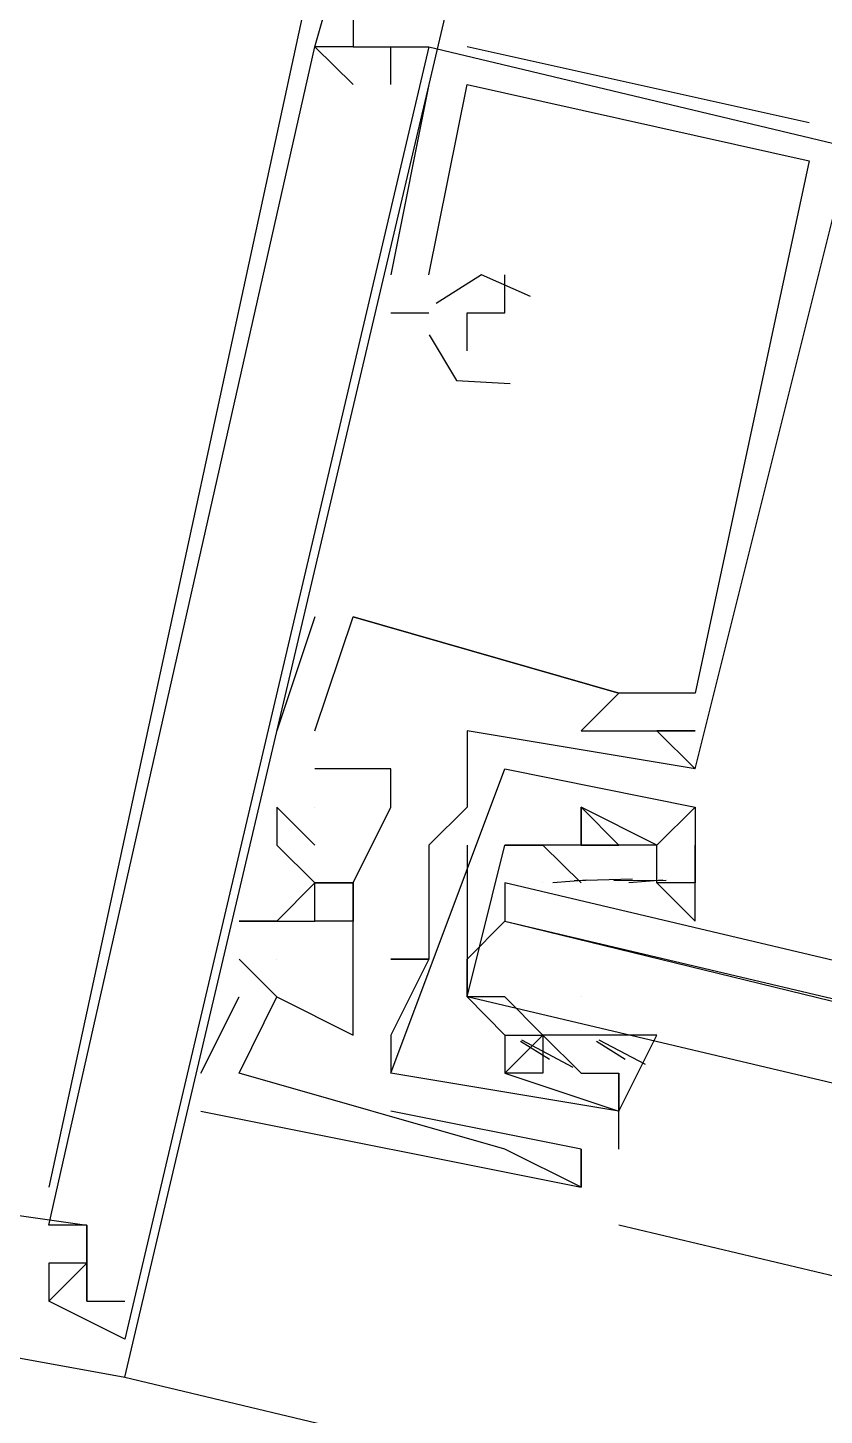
# Model space of a CAD drawing. Header units: feet. Extents: x -84 to 198, y -22 to 181.
# Drawn here: x 100.5126 to 100.792, y 62.0311 to 62.5177 of the extents above; entities that cross this region are included whole.
import ezdxf

# ---------------------------------------------------------------- set-up
doc = ezdxf.new("R2010")
doc.units = ezdxf.units.FT
doc.layers.add('A-LINEA', color=7, linetype='CONTINUOUS')

msp = doc.modelspace()

# ---------------------------------------------------------------- linework, layer by layer
at = {"layer": 'A-LINEA'}
for p, q in [((100.6133, 62.5111), (100.6133, 62.5111)), ((100.6133, 62.5111), (100.6133, 62.5111)), ((100.6133, 62.5111), (100.6133, 62.5111)), ((100.6133, 62.5111), (100.6133, 62.5111)), ((100.6133, 62.5111), (100.6133, 62.5111)), ((100.6133, 62.5111), (100.6133, 62.5111)), ((100.6133, 62.5111), (100.6133, 62.5111)), ((100.6133, 62.5111), (100.6133, 62.5111)), ((100.6133, 62.5111), (100.6133, 62.5111)), ((100.6133, 62.5111), (100.6133, 62.5111)), ((100.6133, 62.5111), (100.6133, 62.5111)), ((100.6133, 62.5111), (100.6133, 62.5111)), ((100.6267, 62.5111), (100.6267, 62.5111)), ((100.6267, 62.5111), (100.6267, 62.5111)), ((100.6267, 62.5111), (100.6267, 62.5111)), ((100.6267, 62.5111), (100.6267, 62.5111)), ((100.6267, 62.5111), (100.6267, 62.5111)), ((100.6267, 62.5111), (100.6267, 62.5111)), ((100.6267, 62.5111), (100.6267, 62.5111)), ((100.6267, 62.5111), (100.6267, 62.5111)), ((100.6267, 62.5111), (100.6267, 62.5111)), ((100.6267, 62.5111), (100.6267, 62.5111)), ((100.6267, 62.5111), (100.6267, 62.5111)), ((100.6267, 62.5111), (100.6267, 62.5111)), ((100.64, 62.4978), (100.64, 62.5111)), ((100.64, 62.5111), (100.64, 62.5111)), ((100.64, 62.4978), (100.64, 62.5111)), ((100.64, 62.5111), (100.64, 62.5111)), ((100.64, 62.4978), (100.64, 62.5111)), ((100.64, 62.5111), (100.64, 62.5111)), ((100.64, 62.4978), (100.64, 62.5111)), ((100.64, 62.5111), (100.64, 62.5111)), ((100.64, 62.4978), (100.64, 62.5111)), ((100.64, 62.5111), (100.64, 62.5111)), ((100.64, 62.4978), (100.64, 62.5111)), ((100.64, 62.5111), (100.64, 62.5111)), ((100.6533, 62.5111), (100.6533, 62.5111)), ((100.6533, 62.5111), (100.6533, 62.5111)), ((100.6533, 62.5111), (100.6533, 62.5111)), ((100.6533, 62.5111), (100.6533, 62.5111)), ((100.6533, 62.5111), (100.6533, 62.5111)), ((100.6533, 62.5111), (100.6533, 62.5111)), ((100.7867, 62.4844), (100.6667, 62.5111)), ((100.6667, 62.5111), (100.6667, 62.5111)), ((100.7867, 62.4844), (100.6667, 62.5111)), ((100.6667, 62.5111), (100.6667, 62.5111)), ((100.7867, 62.4844), (100.6667, 62.5111)), ((100.6667, 62.5111), (100.6667, 62.5111)), ((100.7867, 62.4844), (100.6667, 62.5111)), ((100.6667, 62.5111), (100.6667, 62.5111)), ((100.7867, 62.4844), (100.6667, 62.5111)), ((100.6667, 62.5111), (100.6667, 62.5111)), ((100.7867, 62.4844), (100.6667, 62.5111)), ((100.6667, 62.5111), (100.6667, 62.5111)), ((100.6267, 62.4978), (100.6267, 62.4978)), ((100.6267, 62.4978), (100.6267, 62.4978)), ((100.6267, 62.4978), (100.6267, 62.4978)), ((100.6267, 62.4978), (100.6267, 62.4978)), ((100.6267, 62.4978), (100.6267, 62.4978)), ((100.6267, 62.4978), (100.6267, 62.4978)), ((100.64, 62.4978), (100.64, 62.4978)), ((100.6533, 62.4978), (100.64, 62.4311)), ((100.64, 62.4978), (100.64, 62.4978)), ((100.6533, 62.4978), (100.64, 62.4311)), ((100.64, 62.4978), (100.64, 62.4978)), ((100.6533, 62.4978), (100.64, 62.4311)), ((100.64, 62.4978), (100.64, 62.4978)), ((100.6533, 62.4978), (100.64, 62.4311)), ((100.64, 62.4978), (100.64, 62.4978)), ((100.6533, 62.4978), (100.64, 62.4311)), ((100.64, 62.4978), (100.64, 62.4978)), ((100.6533, 62.4978), (100.64, 62.4311)), ((100.6533, 62.4978), (100.6533, 62.4978)), ((100.6533, 62.4978), (100.6533, 62.4978)), ((100.6533, 62.4978), (100.6533, 62.4978)), ((100.6533, 62.4978), (100.6533, 62.4978)), ((100.6533, 62.4978), (100.6533, 62.4978)), ((100.6533, 62.4978), (100.6533, 62.4978)), ((100.6667, 62.4978), (100.6667, 62.4978)), ((100.6667, 62.4978), (100.6667, 62.4978)), ((100.6667, 62.4978), (100.6667, 62.4978)), ((100.6667, 62.4978), (100.6667, 62.4978)), ((100.6667, 62.4978), (100.6667, 62.4978)), ((100.6667, 62.4978), (100.6667, 62.4978)), ((100.6667, 62.4978), (100.6667, 62.4978)), ((100.6667, 62.4978), (100.6667, 62.4978)), ((100.6667, 62.4978), (100.6667, 62.4978)), ((100.6667, 62.4978), (100.6667, 62.4978)), ((100.6667, 62.4978), (100.6667, 62.4978)), ((100.6667, 62.4978), (100.6667, 62.4978)), ((100.7867, 62.4844), (100.7867, 62.4844)), ((100.7867, 62.4844), (100.7867, 62.4844)), ((100.7867, 62.4844), (100.7867, 62.4844)), ((100.7867, 62.4844), (100.7867, 62.4844)), ((100.7867, 62.4844), (100.7867, 62.4844)), ((100.7867, 62.4844), (100.7867, 62.4844)), ((100.7867, 62.4711), (100.7867, 62.4711)), ((100.7867, 62.4711), (100.7867, 62.4711)), ((100.7867, 62.4711), (100.7867, 62.4711)), ((100.7867, 62.4711), (100.7867, 62.4711)), ((100.7867, 62.4711), (100.7867, 62.4711)), ((100.7867, 62.4711), (100.7867, 62.4711)), ((100.7867, 62.4711), (100.7867, 62.4711)), ((100.7867, 62.4711), (100.7867, 62.4711)), ((100.7867, 62.4711), (100.7867, 62.4711)), ((100.7867, 62.4711), (100.7867, 62.4711)), ((100.7867, 62.4711), (100.7867, 62.4711)), ((100.7867, 62.4711), (100.7867, 62.4711)), ((100.64, 62.4311), (100.64, 62.4311)), ((100.64, 62.4311), (100.64, 62.4311)), ((100.64, 62.4311), (100.64, 62.4311)), ((100.64, 62.4311), (100.64, 62.4311)), ((100.64, 62.4311), (100.64, 62.4311)), ((100.64, 62.4311), (100.64, 62.4311)), ((100.6533, 62.4311), (100.6533, 62.4311)), ((100.6533, 62.4311), (100.6533, 62.4311)), ((100.6533, 62.4311), (100.6533, 62.4311)), ((100.6533, 62.4311), (100.6533, 62.4311)), ((100.6533, 62.4311), (100.6533, 62.4311)), ((100.6533, 62.4311), (100.6533, 62.4311)), ((100.68, 62.4311), (100.68, 62.4311)), ((100.68, 62.4311), (100.68, 62.4311)), ((100.68, 62.4311), (100.68, 62.4311)), ((100.68, 62.4311), (100.68, 62.4311)), ((100.68, 62.4311), (100.68, 62.4311)), ((100.68, 62.4311), (100.68, 62.4311)), ((100.64, 62.4178), (100.6533, 62.4178)), ((100.64, 62.4178), (100.64, 62.4178)), ((100.64, 62.4178), (100.6533, 62.4178)), ((100.64, 62.4178), (100.64, 62.4178)), ((100.64, 62.4178), (100.6533, 62.4178)), ((100.64, 62.4178), (100.64, 62.4178)), ((100.64, 62.4178), (100.6533, 62.4178)), ((100.64, 62.4178), (100.64, 62.4178)), ((100.64, 62.4178), (100.6533, 62.4178)), ((100.64, 62.4178), (100.64, 62.4178)), ((100.64, 62.4178), (100.6533, 62.4178)), ((100.64, 62.4178), (100.64, 62.4178)), ((100.6533, 62.4178), (100.6533, 62.4178)), ((100.6533, 62.4178), (100.6533, 62.4178)), ((100.6533, 62.4178), (100.6533, 62.4178)), ((100.6533, 62.4178), (100.6533, 62.4178)), ((100.6533, 62.4178), (100.6533, 62.4178)), ((100.6533, 62.4178), (100.6533, 62.4178)), ((100.6667, 62.4178), (100.6667, 62.4178)), ((100.6667, 62.4178), (100.6667, 62.4178)), ((100.6667, 62.4178), (100.6667, 62.4178)), ((100.6667, 62.4178), (100.6667, 62.4178)), ((100.6667, 62.4178), (100.6667, 62.4178)), ((100.6667, 62.4178), (100.6667, 62.4178)), ((100.68, 62.4178), (100.68, 62.4178)), ((100.68, 62.4178), (100.68, 62.4178)), ((100.68, 62.4178), (100.68, 62.4178)), ((100.68, 62.4178), (100.68, 62.4178)), ((100.68, 62.4178), (100.68, 62.4178)), ((100.68, 62.4178), (100.68, 62.4178)), ((100.6667, 62.4044), (100.6667, 62.4044)), ((100.6667, 62.4044), (100.6667, 62.4044)), ((100.6667, 62.4044), (100.6667, 62.4044)), ((100.6667, 62.4044), (100.6667, 62.4044)), ((100.6667, 62.4044), (100.6667, 62.4044)), ((100.6667, 62.4044), (100.6667, 62.4044)), ((100.6133, 62.3111), (100.6, 62.2711)), ((100.6133, 62.3111), (100.6, 62.2711)), ((100.6133, 62.3111), (100.6, 62.2711)), ((100.6133, 62.3111), (100.6, 62.2711)), ((100.6133, 62.3111), (100.6, 62.2711)), ((100.6133, 62.3111), (100.6, 62.2711)), ((100.6133, 62.3111), (100.6133, 62.3111)), ((100.6133, 62.3111), (100.6133, 62.3111)), ((100.6133, 62.3111), (100.6133, 62.3111)), ((100.6133, 62.3111), (100.6133, 62.3111)), ((100.6133, 62.3111), (100.6133, 62.3111)), ((100.6133, 62.3111), (100.6133, 62.3111)), ((100.6267, 62.3111), (100.6267, 62.3111)), ((100.6267, 62.3111), (100.6267, 62.3111)), ((100.6267, 62.3111), (100.6267, 62.3111)), ((100.6267, 62.3111), (100.6267, 62.3111)), ((100.6267, 62.3111), (100.6267, 62.3111)), ((100.6267, 62.3111), (100.6267, 62.3111)), ((100.6267, 62.3111), (100.6267, 62.3111)), ((100.6267, 62.3111), (100.6267, 62.3111)), ((100.6267, 62.3111), (100.6267, 62.3111)), ((100.6267, 62.3111), (100.6267, 62.3111)), ((100.6267, 62.3111), (100.6267, 62.3111)), ((100.6267, 62.3111), (100.6267, 62.3111)), ((100.72, 62.2844), (100.72, 62.2844)), ((100.72, 62.2844), (100.72, 62.2844)), ((100.72, 62.2844), (100.72, 62.2844)), ((100.72, 62.2844), (100.72, 62.2844)), ((100.72, 62.2844), (100.72, 62.2844)), ((100.72, 62.2844), (100.72, 62.2844)), ((100.72, 62.2844), (100.72, 62.2844)), ((100.72, 62.2844), (100.72, 62.2844)), ((100.72, 62.2844), (100.72, 62.2844)), ((100.72, 62.2844), (100.72, 62.2844)), ((100.72, 62.2844), (100.72, 62.2844)), ((100.72, 62.2844), (100.72, 62.2844)), ((100.7467, 62.2844), (100.7467, 62.2844)), ((100.7467, 62.2844), (100.7467, 62.2844)), ((100.7467, 62.2844), (100.7467, 62.2844)), ((100.7467, 62.2844), (100.7467, 62.2844)), ((100.7467, 62.2844), (100.7467, 62.2844)), ((100.7467, 62.2844), (100.7467, 62.2844)), ((100.6, 62.2711), (100.6, 62.2711)), ((100.6, 62.2711), (100.6, 62.2711)), ((100.6, 62.2711), (100.6, 62.2711)), ((100.6, 62.2711), (100.6, 62.2711)), ((100.6, 62.2711), (100.6, 62.2711)), ((100.6, 62.2711), (100.6, 62.2711)), ((100.6133, 62.2711), (100.6133, 62.2711)), ((100.6133, 62.2711), (100.6133, 62.2711)), ((100.6133, 62.2711), (100.6133, 62.2711)), ((100.6133, 62.2711), (100.6133, 62.2711)), ((100.6133, 62.2711), (100.6133, 62.2711)), ((100.6133, 62.2711), (100.6133, 62.2711)), ((100.6667, 62.2711), (100.6667, 62.2711)), ((100.6667, 62.2711), (100.6667, 62.2711)), ((100.6667, 62.2711), (100.6667, 62.2711)), ((100.6667, 62.2711), (100.6667, 62.2711)), ((100.7067, 62.2711), (100.7067, 62.2711)), ((100.7067, 62.2711), (100.7067, 62.2711)), ((100.7067, 62.2711), (100.7067, 62.2711)), ((100.7067, 62.2711), (100.7067, 62.2711)), ((100.7067, 62.2711), (100.7067, 62.2711)), ((100.7067, 62.2711), (100.7067, 62.2711)), ((100.72, 62.2711), (100.72, 62.2711)), ((100.72, 62.2711), (100.72, 62.2711)), ((100.72, 62.2711), (100.72, 62.2711)), ((100.72, 62.2711), (100.72, 62.2711)), ((100.72, 62.2711), (100.72, 62.2711)), ((100.72, 62.2711), (100.72, 62.2711)), ((100.7333, 62.2711), (100.7333, 62.2711)), ((100.7333, 62.2711), (100.7333, 62.2711)), ((100.7333, 62.2711), (100.7333, 62.2711)), ((100.7333, 62.2711), (100.7333, 62.2711)), ((100.7333, 62.2711), (100.7333, 62.2711)), ((100.7333, 62.2711), (100.7333, 62.2711)), ((100.7467, 62.2711), (100.7467, 62.2711)), ((100.7467, 62.2711), (100.7467, 62.2711)), ((100.7467, 62.2711), (100.7467, 62.2711)), ((100.7467, 62.2711), (100.7467, 62.2711)), ((100.7467, 62.2711), (100.7467, 62.2711)), ((100.7467, 62.2711), (100.7467, 62.2711)), ((100.6133, 62.2578), (100.6133, 62.2578)), ((100.6133, 62.2578), (100.6133, 62.2578)), ((100.6133, 62.2578), (100.6133, 62.2578)), ((100.6133, 62.2578), (100.6133, 62.2578)), ((100.6133, 62.2578), (100.6133, 62.2578)), ((100.6133, 62.2578), (100.6133, 62.2578)), ((100.6133, 62.2578), (100.6133, 62.2578)), ((100.6133, 62.2578), (100.6133, 62.2578)), ((100.6133, 62.2578), (100.6133, 62.2578)), ((100.6133, 62.2578), (100.6133, 62.2578)), ((100.6133, 62.2578), (100.6133, 62.2578)), ((100.6133, 62.2578), (100.6133, 62.2578)), ((100.64, 62.2578), (100.64, 62.2578)), ((100.64, 62.2578), (100.64, 62.2578)), ((100.64, 62.2578), (100.64, 62.2578)), ((100.64, 62.2578), (100.64, 62.2578)), ((100.64, 62.2578), (100.64, 62.2578)), ((100.64, 62.2578), (100.64, 62.2578)), ((100.68, 62.2578), (100.68, 62.2578)), ((100.68, 62.2578), (100.68, 62.2578)), ((100.68, 62.2578), (100.68, 62.2578)), ((100.68, 62.2578), (100.68, 62.2578)), ((100.7467, 62.2578), (100.7467, 62.2578)), ((100.7467, 62.2578), (100.7467, 62.2578)), ((100.7467, 62.2578), (100.7467, 62.2578)), ((100.7467, 62.2578), (100.7467, 62.2578)), ((100.7467, 62.2578), (100.7467, 62.2578)), ((100.7467, 62.2578), (100.7467, 62.2578)), ((100.7467, 62.2578), (100.7467, 62.2578)), ((100.7467, 62.2578), (100.7467, 62.2578)), ((100.7467, 62.2578), (100.7467, 62.2578)), ((100.7467, 62.2578), (100.7467, 62.2578)), ((100.6, 62.2444), (100.6, 62.2444)), ((100.6, 62.2444), (100.6, 62.2444)), ((100.6, 62.2444), (100.6, 62.2444)), ((100.6, 62.2444), (100.6, 62.2444)), ((100.6, 62.2444), (100.6, 62.2444)), ((100.6, 62.2444), (100.6, 62.2444)), ((100.6133, 62.2444), (100.6133, 62.2444)), ((100.6133, 62.2444), (100.6133, 62.2444)), ((100.6133, 62.2444), (100.6133, 62.2444)), ((100.6133, 62.2444), (100.6133, 62.2444)), ((100.6133, 62.2444), (100.6133, 62.2444)), ((100.6133, 62.2444), (100.6133, 62.2444)), ((100.64, 62.2444), (100.64, 62.2444)), ((100.64, 62.2444), (100.64, 62.2444)), ((100.64, 62.2444), (100.64, 62.2444)), ((100.64, 62.2444), (100.64, 62.2444)), ((100.64, 62.2444), (100.64, 62.2444)), ((100.64, 62.2444), (100.64, 62.2444)), ((100.6667, 62.2444), (100.6667, 62.2444)), ((100.6667, 62.2444), (100.6667, 62.2444)), ((100.6667, 62.2444), (100.6667, 62.2444)), ((100.6667, 62.2444), (100.6667, 62.2444)), ((100.7067, 62.2444), (100.7067, 62.2444)), ((100.7067, 62.2444), (100.7067, 62.2444)), ((100.7067, 62.2444), (100.7067, 62.2444)), ((100.7067, 62.2444), (100.7067, 62.2444)), ((100.7067, 62.2444), (100.7067, 62.2444)), ((100.7067, 62.2444), (100.7067, 62.2444)), ((100.7067, 62.2444), (100.7067, 62.2444)), ((100.7067, 62.2444), (100.7067, 62.2444)), ((100.7467, 62.2444), (100.7467, 62.2444)), ((100.7467, 62.2444), (100.7467, 62.2444)), ((100.7467, 62.2444), (100.7467, 62.2444)), ((100.7467, 62.2444), (100.7467, 62.2444)), ((100.7467, 62.2444), (100.7467, 62.2444)), ((100.7467, 62.2444), (100.7467, 62.2444)), ((100.7467, 62.2444), (100.7467, 62.2444)), ((100.7467, 62.2444), (100.7467, 62.2444)), ((100.6, 62.2311), (100.6, 62.2311)), ((100.6, 62.2311), (100.6, 62.2311)), ((100.6, 62.2311), (100.6, 62.2311)), ((100.6, 62.2311), (100.6, 62.2311)), ((100.6, 62.2311), (100.6, 62.2311)), ((100.6, 62.2311), (100.6, 62.2311)), ((100.6133, 62.2311), (100.6133, 62.2311)), ((100.6133, 62.2311), (100.6133, 62.2311)), ((100.6133, 62.2311), (100.6133, 62.2311)), ((100.6133, 62.2311), (100.6133, 62.2311)), ((100.6133, 62.2311), (100.6133, 62.2311)), ((100.6133, 62.2311), (100.6133, 62.2311)), ((100.6533, 62.2311), (100.6533, 62.2311)), ((100.6533, 62.2311), (100.6533, 62.2311)), ((100.6533, 62.2311), (100.6533, 62.2311)), ((100.6533, 62.2311), (100.6533, 62.2311)), ((100.7067, 62.2311), (100.7067, 62.2311)), ((100.7067, 62.2311), (100.7067, 62.2311)), ((100.7067, 62.2311), (100.7067, 62.2311)), ((100.7067, 62.2311), (100.7067, 62.2311)), ((100.7067, 62.2311), (100.7067, 62.2311)), ((100.7067, 62.2311), (100.7067, 62.2311)), ((100.7067, 62.2311), (100.7067, 62.2311)), ((100.7067, 62.2311), (100.7067, 62.2311)), ((100.72, 62.2311), (100.72, 62.2311)), ((100.72, 62.2311), (100.72, 62.2311)), ((100.72, 62.2311), (100.72, 62.2311)), ((100.72, 62.2311), (100.72, 62.2311)), ((100.72, 62.2311), (100.72, 62.2311)), ((100.72, 62.2311), (100.72, 62.2311)), ((100.72, 62.2311), (100.72, 62.2311)), ((100.72, 62.2311), (100.72, 62.2311)), ((100.7333, 62.2311), (100.7333, 62.2311)), ((100.7333, 62.2311), (100.7333, 62.2311)), ((100.7333, 62.2311), (100.7333, 62.2311)), ((100.7333, 62.2311), (100.7333, 62.2311)), ((100.6968, 62.2179), (100.7087, 62.2189)), ((100.6968, 62.2179), (100.7087, 62.2189)), ((100.7043, 62.2187), (100.7248, 62.2192)), ((100.7043, 62.2187), (100.7248, 62.2192)), ((100.7182, 62.2186), (100.7365, 62.2188)), ((100.7182, 62.2186), (100.7365, 62.2188)), ((100.7235, 62.2179), (100.7354, 62.2189)), ((100.7235, 62.2179), (100.7354, 62.2189)), ((100.6133, 62.2178), (100.6133, 62.2178)), ((100.6133, 62.2178), (100.6133, 62.2178)), ((100.6133, 62.2178), (100.6133, 62.2178)), ((100.6133, 62.2178), (100.6133, 62.2178)), ((100.6133, 62.2178), (100.6133, 62.2178)), ((100.6133, 62.2178), (100.6133, 62.2178)), ((100.6267, 62.2178), (100.6267, 62.2178)), ((100.6267, 62.2178), (100.6267, 62.2178)), ((100.6267, 62.2178), (100.6267, 62.2178)), ((100.6267, 62.2178), (100.6267, 62.2178)), ((100.6267, 62.2178), (100.6267, 62.2178)), ((100.6267, 62.2178), (100.6267, 62.2178)), ((100.6533, 62.2178), (100.6533, 62.2178)), ((100.6533, 62.2178), (100.6533, 62.2178)), ((100.6533, 62.2178), (100.6533, 62.2178)), ((100.6533, 62.2178), (100.6533, 62.2178)), ((100.6933, 62.2178), (100.6933, 62.2178)), ((100.6933, 62.2178), (100.6933, 62.2178)), ((100.72, 62.2178), (100.72, 62.2178)), ((100.72, 62.2178), (100.72, 62.2178)), ((100.72, 62.2178), (100.72, 62.2178)), ((100.72, 62.2178), (100.72, 62.2178)), ((100.7333, 62.2178), (100.7333, 62.2178)), ((100.7333, 62.2178), (100.7333, 62.2178)), ((100.7333, 62.2178), (100.7333, 62.2178)), ((100.7333, 62.2178), (100.7333, 62.2178)), ((100.7467, 62.2178), (100.7467, 62.2178)), ((100.7467, 62.2178), (100.7467, 62.2178)), ((100.7467, 62.2178), (100.7467, 62.2178)), ((100.7467, 62.2178), (100.7467, 62.2178)), ((100.5867, 62.2044), (100.5867, 62.2044)), ((100.5867, 62.2044), (100.5867, 62.2044)), ((100.5867, 62.2044), (100.5867, 62.2044)), ((100.5867, 62.2044), (100.5867, 62.2044)), ((100.5867, 62.2044), (100.5867, 62.2044)), ((100.5867, 62.2044), (100.5867, 62.2044)), ((100.6, 62.2044), (100.6, 62.2044)), ((100.6, 62.2044), (100.6, 62.2044)), ((100.6, 62.2044), (100.6, 62.2044)), ((100.6, 62.2044), (100.6, 62.2044)), ((100.6, 62.2044), (100.6, 62.2044)), ((100.6, 62.2044), (100.6, 62.2044)), ((100.6133, 62.2044), (100.6133, 62.2044)), ((100.6133, 62.2044), (100.6133, 62.2044)), ((100.6133, 62.2044), (100.6133, 62.2044)), ((100.6133, 62.2044), (100.6133, 62.2044)), ((100.6133, 62.2044), (100.6133, 62.2044)), ((100.6133, 62.2044), (100.6133, 62.2044)), ((100.6667, 62.1911), (100.68, 62.2044)), ((100.6667, 62.1911), (100.68, 62.2044)), ((100.6, 62.1778), (100.5867, 62.1911)), ((100.5867, 62.1911), (100.5867, 62.1911)), ((100.6, 62.1778), (100.5867, 62.1911)), ((100.5867, 62.1911), (100.5867, 62.1911)), ((100.6, 62.1778), (100.5867, 62.1911)), ((100.5867, 62.1911), (100.5867, 62.1911)), ((100.6, 62.1778), (100.5867, 62.1911)), ((100.5867, 62.1911), (100.5867, 62.1911)), ((100.6, 62.1778), (100.5867, 62.1911)), ((100.5867, 62.1911), (100.5867, 62.1911)), ((100.6, 62.1778), (100.5867, 62.1911)), ((100.5867, 62.1911), (100.5867, 62.1911)), ((100.6, 62.1911), (100.6, 62.1911)), ((100.6, 62.1911), (100.6, 62.1911)), ((100.6, 62.1911), (100.6, 62.1911)), ((100.6, 62.1911), (100.6, 62.1911)), ((100.6, 62.1911), (100.6, 62.1911)), ((100.6, 62.1911), (100.6, 62.1911)), ((100.6267, 62.1911), (100.6267, 62.1911)), ((100.6267, 62.1911), (100.6267, 62.1911)), ((100.6267, 62.1911), (100.6267, 62.1911)), ((100.6267, 62.1911), (100.6267, 62.1911)), ((100.6267, 62.1911), (100.6267, 62.1911)), ((100.6267, 62.1911), (100.6267, 62.1911)), ((100.64, 62.1911), (100.64, 62.1911)), ((100.64, 62.1911), (100.64, 62.1911)), ((100.64, 62.1911), (100.64, 62.1911)), ((100.64, 62.1911), (100.64, 62.1911)), ((100.6533, 62.1911), (100.6533, 62.1911)), ((100.6533, 62.1911), (100.6533, 62.1911)), ((100.6533, 62.1911), (100.6533, 62.1911)), ((100.6533, 62.1911), (100.6533, 62.1911)), ((100.6533, 62.1911), (100.6533, 62.1911)), ((100.6533, 62.1911), (100.6533, 62.1911)), ((100.6533, 62.1911), (100.6533, 62.1911)), ((100.6533, 62.1911), (100.6533, 62.1911)), ((100.5867, 62.1778), (100.5867, 62.1778)), ((100.5867, 62.1778), (100.5867, 62.1778)), ((100.5867, 62.1778), (100.5867, 62.1778)), ((100.5867, 62.1778), (100.5867, 62.1778)), ((100.5867, 62.1778), (100.5867, 62.1778)), ((100.5867, 62.1778), (100.5867, 62.1778)), ((100.6, 62.1778), (100.6, 62.1778)), ((100.6, 62.1778), (100.6, 62.1778)), ((100.6, 62.1778), (100.6, 62.1778)), ((100.6, 62.1778), (100.6, 62.1778)), ((100.6, 62.1778), (100.6, 62.1778)), ((100.6, 62.1778), (100.6, 62.1778)), ((100.6, 62.1778), (100.6, 62.1778)), ((100.6, 62.1778), (100.6, 62.1778)), ((100.6, 62.1778), (100.6, 62.1778)), ((100.6, 62.1778), (100.6, 62.1778)), ((100.6, 62.1778), (100.6, 62.1778)), ((100.6, 62.1778), (100.6, 62.1778)), ((100.68, 62.1778), (100.68, 62.1778)), ((100.68, 62.1778), (100.68, 62.1778)), ((100.7067, 62.1778), (100.7067, 62.1778)), ((100.7067, 62.1778), (100.7067, 62.1778)), ((100.6267, 62.1644), (100.6267, 62.1644)), ((100.6267, 62.1644), (100.6267, 62.1644)), ((100.6267, 62.1644), (100.6267, 62.1644)), ((100.6267, 62.1644), (100.6267, 62.1644)), ((100.6267, 62.1644), (100.6267, 62.1644)), ((100.6267, 62.1644), (100.6267, 62.1644)), ((100.64, 62.1644), (100.64, 62.1644)), ((100.64, 62.1644), (100.64, 62.1644)), ((100.64, 62.1644), (100.64, 62.1644)), ((100.64, 62.1644), (100.64, 62.1644)), ((100.68, 62.1644), (100.68, 62.1644)), ((100.68, 62.1644), (100.68, 62.1644)), ((100.68, 62.1644), (100.68, 62.1644)), ((100.68, 62.1644), (100.68, 62.1644)), ((100.6956, 62.1559), (100.6854, 62.1622)), ((100.6956, 62.1559), (100.6854, 62.1622)), ((100.7039, 62.1531), (100.6859, 62.1627)), ((100.7039, 62.1531), (100.6859, 62.1627)), ((100.6933, 62.1644), (100.6933, 62.1644)), ((100.6933, 62.1644), (100.6933, 62.1644)), ((100.6933, 62.1644), (100.6933, 62.1644)), ((100.6933, 62.1644), (100.6933, 62.1644)), ((100.6933, 62.1644), (100.6933, 62.1644)), ((100.6933, 62.1644), (100.6933, 62.1644)), ((100.6933, 62.1644), (100.6933, 62.1644)), ((100.6933, 62.1644), (100.6933, 62.1644)), ((100.7067, 62.1644), (100.7067, 62.1644)), ((100.72, 62.1644), (100.7067, 62.1644)), ((100.7067, 62.1644), (100.7067, 62.1644)), ((100.7067, 62.1644), (100.7067, 62.1644)), ((100.72, 62.1644), (100.7067, 62.1644)), ((100.7067, 62.1644), (100.7067, 62.1644)), ((100.7222, 62.1559), (100.7121, 62.1622)), ((100.7222, 62.1559), (100.7121, 62.1622)), ((100.7293, 62.1541), (100.713, 62.1626)), ((100.7293, 62.1541), (100.713, 62.1626)), ((100.72, 62.1644), (100.72, 62.1644)), ((100.72, 62.1644), (100.72, 62.1644)), ((100.72, 62.1644), (100.72, 62.1644)), ((100.72, 62.1644), (100.72, 62.1644)), ((100.5733, 62.1511), (100.5733, 62.1511)), ((100.5733, 62.1511), (100.5733, 62.1511)), ((100.5733, 62.1511), (100.5733, 62.1511)), ((100.5733, 62.1511), (100.5733, 62.1511)), ((100.5733, 62.1511), (100.5733, 62.1511)), ((100.5733, 62.1511), (100.5733, 62.1511)), ((100.5867, 62.1511), (100.5867, 62.1511)), ((100.5867, 62.1511), (100.5867, 62.1511)), ((100.5867, 62.1511), (100.5867, 62.1511)), ((100.5867, 62.1511), (100.5867, 62.1511)), ((100.5867, 62.1511), (100.5867, 62.1511)), ((100.5867, 62.1511), (100.5867, 62.1511)), ((100.5867, 62.1511), (100.5867, 62.1511)), ((100.5867, 62.1511), (100.5867, 62.1511)), ((100.5867, 62.1511), (100.5867, 62.1511)), ((100.5867, 62.1511), (100.5867, 62.1511)), ((100.5867, 62.1511), (100.5867, 62.1511)), ((100.5867, 62.1511), (100.5867, 62.1511)), ((100.64, 62.1511), (100.64, 62.1511)), ((100.64, 62.1511), (100.64, 62.1511)), ((100.64, 62.1511), (100.64, 62.1511)), ((100.64, 62.1511), (100.64, 62.1511)), ((100.68, 62.1511), (100.68, 62.1511)), ((100.68, 62.1511), (100.68, 62.1511)), ((100.68, 62.1511), (100.68, 62.1511)), ((100.68, 62.1511), (100.68, 62.1511)), ((100.68, 62.1511), (100.68, 62.1511)), ((100.68, 62.1511), (100.68, 62.1511)), ((100.68, 62.1511), (100.68, 62.1511)), ((100.68, 62.1511), (100.68, 62.1511)), ((100.6933, 62.1511), (100.6933, 62.1511)), ((100.6933, 62.1511), (100.6933, 62.1511)), ((100.6933, 62.1511), (100.6933, 62.1511)), ((100.6933, 62.1511), (100.6933, 62.1511)), ((100.72, 62.1244), (100.72, 62.1511)), ((100.72, 62.1511), (100.72, 62.1511)), ((100.72, 62.1244), (100.72, 62.1511)), ((100.72, 62.1511), (100.72, 62.1511)), ((100.72, 62.1244), (100.72, 62.1511)), ((100.72, 62.1511), (100.72, 62.1511)), ((100.72, 62.1244), (100.72, 62.1511)), ((100.72, 62.1511), (100.72, 62.1511)), ((100.5733, 62.1378), (100.5733, 62.1378)), ((100.5733, 62.1378), (100.5733, 62.1378)), ((100.5733, 62.1378), (100.5733, 62.1378)), ((100.5733, 62.1378), (100.5733, 62.1378)), ((100.5733, 62.1378), (100.5733, 62.1378)), ((100.5733, 62.1378), (100.5733, 62.1378)), ((100.7067, 62.1244), (100.64, 62.1378)), ((100.64, 62.1378), (100.64, 62.1378)), ((100.7067, 62.1244), (100.64, 62.1378)), ((100.64, 62.1378), (100.64, 62.1378)), ((100.7067, 62.1244), (100.64, 62.1378)), ((100.64, 62.1378), (100.64, 62.1378)), ((100.7067, 62.1244), (100.64, 62.1378)), ((100.64, 62.1378), (100.64, 62.1378)), ((100.72, 62.1378), (100.72, 62.1378)), ((100.72, 62.1378), (100.72, 62.1378)), ((100.72, 62.1378), (100.72, 62.1378)), ((100.72, 62.1378), (100.72, 62.1378)), ((100.72, 62.1378), (100.72, 62.1378)), ((100.72, 62.1378), (100.72, 62.1378)), ((100.72, 62.1378), (100.72, 62.1378)), ((100.72, 62.1378), (100.72, 62.1378)), ((100.68, 62.1244), (100.68, 62.1244)), ((100.68, 62.1244), (100.68, 62.1244)), ((100.68, 62.1244), (100.68, 62.1244)), ((100.68, 62.1244), (100.68, 62.1244)), ((100.68, 62.1244), (100.68, 62.1244)), ((100.68, 62.1244), (100.68, 62.1244)), ((100.7067, 62.1244), (100.7067, 62.1244)), ((100.7067, 62.1244), (100.7067, 62.1244)), ((100.7067, 62.1244), (100.7067, 62.1244)), ((100.7067, 62.1244), (100.7067, 62.1244)), ((100.7067, 62.1244), (100.7067, 62.1244)), ((100.7067, 62.1244), (100.7067, 62.1244)), ((100.7067, 62.1244), (100.7067, 62.1244)), ((100.7067, 62.1244), (100.7067, 62.1244)), ((100.7067, 62.1244), (100.7067, 62.1244)), ((100.7067, 62.1244), (100.7067, 62.1244)), ((100.72, 62.1244), (100.72, 62.1244)), ((100.72, 62.1244), (100.72, 62.1244)), ((100.72, 62.1244), (100.72, 62.1244)), ((100.72, 62.1244), (100.72, 62.1244)), ((100.52, 62.1111), (100.52, 62.1111)), ((100.52, 62.1111), (100.52, 62.1111)), ((100.52, 62.1111), (100.52, 62.1111)), ((100.52, 62.1111), (100.52, 62.1111)), ((100.52, 62.1111), (100.52, 62.1111)), ((100.52, 62.1111), (100.52, 62.1111)), ((100.7067, 62.1111), (100.7067, 62.1111)), ((100.7067, 62.1111), (100.7067, 62.1111)), ((100.7067, 62.1111), (100.7067, 62.1111)), ((100.7067, 62.1111), (100.7067, 62.1111)), ((100.7067, 62.1111), (100.7067, 62.1111)), ((100.7067, 62.1111), (100.7067, 62.1111)), ((100.7067, 62.1111), (100.7067, 62.1111)), ((100.7067, 62.1111), (100.7067, 62.1111)), ((100.7067, 62.1111), (100.7067, 62.1111)), ((100.7067, 62.1111), (100.7067, 62.1111)), ((100.7067, 62.1111), (100.7067, 62.1111)), ((100.7067, 62.1111), (100.7067, 62.1111)), ((100.52, 62.0978), (100.52, 62.0978)), ((100.52, 62.0978), (100.52, 62.0978)), ((100.52, 62.0978), (100.52, 62.0978)), ((100.52, 62.0978), (100.52, 62.0978)), ((100.52, 62.0978), (100.52, 62.0978)), ((100.52, 62.0978), (100.52, 62.0978)), ((100.5333, 62.0978), (100.5333, 62.0978)), ((100.5333, 62.0978), (100.5333, 62.0978)), ((100.5333, 62.0978), (100.5333, 62.0978)), ((100.5333, 62.0978), (100.5333, 62.0978)), ((100.5333, 62.0978), (100.5333, 62.0978)), ((100.5333, 62.0978), (100.5333, 62.0978)), ((100.5333, 62.0978), (100.5333, 62.0978)), ((100.5333, 62.0978), (100.5333, 62.0978)), ((100.5333, 62.0978), (100.5333, 62.0978)), ((100.5333, 62.0978), (100.5333, 62.0978)), ((100.5333, 62.0978), (100.5333, 62.0978)), ((100.5333, 62.0978), (100.5333, 62.0978)), ((102.3467, 61.7111), (100.72, 62.0978)), ((102.3467, 61.7111), (100.72, 62.0978)), ((100.52, 62.0844), (100.52, 62.0844)), ((100.52, 62.0844), (100.52, 62.0844)), ((100.52, 62.0844), (100.52, 62.0844)), ((100.52, 62.0844), (100.52, 62.0844)), ((100.52, 62.0844), (100.52, 62.0844)), ((100.52, 62.0844), (100.52, 62.0844)), ((100.5333, 62.0844), (100.5333, 62.0844)), ((100.5333, 62.0844), (100.5333, 62.0844)), ((100.5333, 62.0844), (100.5333, 62.0844)), ((100.5333, 62.0844), (100.5333, 62.0844)), ((100.5333, 62.0844), (100.5333, 62.0844)), ((100.5333, 62.0844), (100.5333, 62.0844)), ((100.52, 62.0711), (100.52, 62.0711)), ((100.52, 62.0711), (100.52, 62.0711)), ((100.52, 62.0711), (100.52, 62.0711)), ((100.52, 62.0711), (100.52, 62.0711)), ((100.52, 62.0711), (100.52, 62.0711)), ((100.52, 62.0711), (100.52, 62.0711)), ((100.52, 62.0711), (100.52, 62.0711)), ((100.52, 62.0711), (100.52, 62.0711)), ((100.52, 62.0711), (100.52, 62.0711)), ((100.52, 62.0711), (100.52, 62.0711)), ((100.52, 62.0711), (100.52, 62.0711)), ((100.52, 62.0711), (100.52, 62.0711)), ((100.5333, 62.0711), (100.5333, 62.0711)), ((100.5333, 62.0711), (100.5333, 62.0711)), ((100.5333, 62.0711), (100.5333, 62.0711)), ((100.5333, 62.0711), (100.5333, 62.0711)), ((100.5333, 62.0711), (100.5333, 62.0711)), ((100.5333, 62.0711), (100.5333, 62.0711)), ((100.5333, 62.0711), (100.5333, 62.0711)), ((100.5333, 62.0711), (100.5333, 62.0711)), ((100.5333, 62.0711), (100.5333, 62.0711)), ((100.5333, 62.0711), (100.5333, 62.0711)), ((100.5333, 62.0711), (100.5333, 62.0711)), ((100.5333, 62.0711), (100.5333, 62.0711)), ((100.5467, 62.0711), (100.5467, 62.0711)), ((100.5467, 62.0711), (100.5467, 62.0711)), ((100.5467, 62.0711), (100.5467, 62.0711)), ((100.5467, 62.0711), (100.5467, 62.0711)), ((100.5467, 62.0711), (100.5467, 62.0711)), ((100.5467, 62.0711), (100.5467, 62.0711)), ((100.5467, 62.0444), (100.5467, 62.0444)), ((100.5467, 62.0444), (100.5467, 62.0444)), ((100.5467, 62.0444), (100.5467, 62.0444)), ((100.5467, 62.0444), (100.5467, 62.0444)), ((100.5467, 62.0444), (100.5467, 62.0444)), ((100.5467, 62.0444), (108.8533, 60.0711)), ((100.5467, 62.0444), (100.5467, 62.0444))]:
    msp.add_line(p, q, dxfattribs=at)
for points in [[(100.4, 62.0711), (100.5467, 62.0444), (100.7067, 62.7244)], [(100.4, 62.0711), (100.5467, 62.0444), (100.7067, 62.7244)], [(100.4, 62.0711), (100.5467, 62.0444), (100.7067, 62.7244)], [(100.4, 62.0711), (100.5467, 62.0444), (100.7067, 62.7244)], [(100.4, 62.0711), (100.5467, 62.0444), (100.7067, 62.7244)], [(100.4, 62.0711), (100.5467, 62.0444), (100.7067, 62.7244)], [(100.6133, 62.6311), (100.6133, 62.6311), (100.6133, 62.6178), (100.6667, 62.6044), (100.6533, 62.5244), (100.6267, 62.5244), (100.6267, 62.5111), (100.6533, 62.5111), (100.5467, 62.0578)], [(100.6133, 62.6311), (100.6133, 62.6311), (100.6133, 62.6178), (100.6667, 62.6044), (100.6533, 62.5244), (100.6267, 62.5244), (100.6267, 62.5111), (100.6533, 62.5111), (100.5467, 62.0578)], [(100.6133, 62.6311), (100.6133, 62.6311), (100.6133, 62.6178), (100.6667, 62.6044), (100.6533, 62.5244), (100.6267, 62.5244), (100.6267, 62.5111), (100.6533, 62.5111), (100.5467, 62.0578)], [(100.6133, 62.6311), (100.6133, 62.6311), (100.6133, 62.6178), (100.6667, 62.6044), (100.6533, 62.5244), (100.6267, 62.5244), (100.6267, 62.5111), (100.6533, 62.5111), (100.5467, 62.0578)], [(100.6133, 62.6311), (100.6133, 62.6311), (100.6133, 62.6178), (100.6667, 62.6044), (100.6533, 62.5244), (100.6267, 62.5244), (100.6267, 62.5111), (100.6533, 62.5111), (100.5467, 62.0578)], [(100.6133, 62.6311), (100.6133, 62.6311), (100.6133, 62.6178), (100.6667, 62.6044), (100.6533, 62.5244), (100.6267, 62.5244), (100.6267, 62.5111), (100.6533, 62.5111), (100.5467, 62.0578)], [(100.5467, 62.6178), (100.6267, 62.6044), (100.52, 62.1111)], [(100.5467, 62.6178), (100.6267, 62.6044), (100.52, 62.1111)], [(100.5467, 62.6178), (100.6267, 62.6044), (100.52, 62.1111)], [(100.5467, 62.6178), (100.6267, 62.6044), (100.52, 62.1111)], [(100.5467, 62.6178), (100.6267, 62.6044), (100.52, 62.1111)], [(100.5467, 62.6178), (100.6267, 62.6044), (100.52, 62.1111)], [(100.6267, 62.5111), (100.6133, 62.5111), (100.64, 62.6044)], [(100.6267, 62.5111), (100.6133, 62.5111), (100.64, 62.6044)], [(100.6267, 62.5111), (100.6133, 62.5111), (100.64, 62.6044)], [(100.6267, 62.5111), (100.6133, 62.5111), (100.64, 62.6044)], [(100.6267, 62.5111), (100.6133, 62.5111), (100.64, 62.6044)], [(100.6267, 62.5111), (100.6133, 62.5111), (100.64, 62.6044)], [(100.5333, 62.0711), (100.5333, 62.0978), (100.52, 62.0978), (100.6133, 62.5111), (100.6267, 62.4978)], [(100.5333, 62.0711), (100.5333, 62.0978), (100.52, 62.0978), (100.6133, 62.5111), (100.6267, 62.4978)], [(100.5333, 62.0711), (100.5333, 62.0978), (100.52, 62.0978), (100.6133, 62.5111), (100.6267, 62.4978)], [(100.5333, 62.0711), (100.5333, 62.0978), (100.52, 62.0978), (100.6133, 62.5111), (100.6267, 62.4978)], [(100.5333, 62.0711), (100.5333, 62.0978), (100.52, 62.0978), (100.6133, 62.5111), (100.6267, 62.4978)], [(100.5333, 62.0711), (100.5333, 62.0978), (100.52, 62.0978), (100.6133, 62.5111), (100.6267, 62.4978)], [(100.6533, 62.5111), (102.44, 62.0844), (104.6133, 61.5778)], [(100.6533, 62.5111), (102.44, 62.0844), (104.6133, 61.5778)], [(100.6533, 62.4311), (100.6667, 62.4978), (100.7867, 62.4711), (100.7467, 62.2844), (100.72, 62.2844), (100.72, 62.2844), (100.6267, 62.3111), (100.6267, 62.3111)], [(100.6533, 62.4311), (100.6667, 62.4978), (100.7867, 62.4711), (100.7467, 62.2844), (100.72, 62.2844), (100.72, 62.2844), (100.6267, 62.3111), (100.6267, 62.3111)], [(100.6533, 62.4311), (100.6667, 62.4978), (100.7867, 62.4711), (100.7467, 62.2844), (100.72, 62.2844), (100.72, 62.2844), (100.6267, 62.3111), (100.6267, 62.3111)], [(100.6533, 62.4311), (100.6667, 62.4978), (100.7867, 62.4711), (100.7467, 62.2844), (100.72, 62.2844), (100.72, 62.2844), (100.6267, 62.3111), (100.6267, 62.3111)], [(100.6533, 62.4311), (100.6667, 62.4978), (100.7867, 62.4711), (100.7467, 62.2844), (100.72, 62.2844), (100.72, 62.2844), (100.6267, 62.3111), (100.6267, 62.3111)], [(100.6533, 62.4311), (100.6667, 62.4978), (100.7867, 62.4711), (100.7467, 62.2844), (100.72, 62.2844), (100.72, 62.2844), (100.6267, 62.3111), (100.6267, 62.3111)], [(100.6133, 62.2711), (100.6267, 62.3111), (100.72, 62.2844), (100.7067, 62.2711), (100.72, 62.2711), (100.7467, 62.2711), (100.7333, 62.2711), (100.7467, 62.2578), (100.8, 62.4711)], [(100.6133, 62.2711), (100.6267, 62.3111), (100.72, 62.2844), (100.7067, 62.2711), (100.72, 62.2711), (100.7467, 62.2711), (100.7333, 62.2711), (100.7467, 62.2578), (100.8, 62.4711)], [(100.6133, 62.2711), (100.6267, 62.3111), (100.72, 62.2844), (100.7067, 62.2711), (100.72, 62.2711), (100.7467, 62.2711), (100.7333, 62.2711), (100.7467, 62.2578), (100.8, 62.4711)], [(100.6133, 62.2711), (100.6267, 62.3111), (100.72, 62.2844), (100.7067, 62.2711), (100.72, 62.2711), (100.7467, 62.2711), (100.7333, 62.2711), (100.7467, 62.2578), (100.8, 62.4711)], [(100.6133, 62.2711), (100.6267, 62.3111), (100.72, 62.2844), (100.7067, 62.2711), (100.72, 62.2711), (100.7467, 62.2711), (100.7333, 62.2711), (100.7467, 62.2578), (100.8, 62.4711)], [(100.6133, 62.2711), (100.6267, 62.3111), (100.72, 62.2844), (100.7067, 62.2711), (100.72, 62.2711), (100.7467, 62.2711), (100.7333, 62.2711), (100.7467, 62.2578), (100.8, 62.4711)], [(100.689, 62.4235), (100.6718, 62.4311), (100.6559, 62.421)], [(100.689, 62.4235), (100.6718, 62.4311), (100.6559, 62.421)], [(100.689, 62.4235), (100.6718, 62.4311), (100.6559, 62.421)], [(100.689, 62.4235), (100.6718, 62.4311), (100.6559, 62.421)], [(100.689, 62.4235), (100.6718, 62.4311), (100.6559, 62.421)], [(100.689, 62.4235), (100.6718, 62.4311), (100.6559, 62.421)], [(100.6667, 62.4044), (100.6667, 62.4178), (100.6667, 62.4178), (100.68, 62.4178), (100.68, 62.4311)], [(100.6667, 62.4044), (100.6667, 62.4178), (100.6667, 62.4178), (100.68, 62.4178), (100.68, 62.4311)], [(100.6667, 62.4044), (100.6667, 62.4178), (100.6667, 62.4178), (100.68, 62.4178), (100.68, 62.4311)], [(100.6667, 62.4044), (100.6667, 62.4178), (100.6667, 62.4178), (100.68, 62.4178), (100.68, 62.4311)], [(100.6667, 62.4044), (100.6667, 62.4178), (100.6667, 62.4178), (100.68, 62.4178), (100.68, 62.4311)], [(100.6667, 62.4044), (100.6667, 62.4178), (100.6667, 62.4178), (100.68, 62.4178), (100.68, 62.4311)], [(100.6534, 62.4101), (100.663, 62.394), (100.6818, 62.393)], [(100.6534, 62.4101), (100.663, 62.394), (100.6818, 62.393)], [(100.6534, 62.4101), (100.663, 62.394), (100.6818, 62.393)], [(100.6534, 62.4101), (100.663, 62.394), (100.6818, 62.393)], [(100.6534, 62.4101), (100.663, 62.394), (100.6818, 62.393)], [(100.6534, 62.4101), (100.663, 62.394), (100.6818, 62.393)], [(100.7467, 62.2578), (100.6667, 62.2711), (100.6667, 62.2444), (100.6533, 62.2311), (100.6533, 62.2178), (100.6533, 62.1911), (100.64, 62.1911), (100.6533, 62.1911), (100.64, 62.1644), (100.64, 62.1511)], [(100.7467, 62.2578), (100.6667, 62.2711), (100.6667, 62.2444), (100.6533, 62.2311), (100.6533, 62.2178), (100.6533, 62.1911), (100.64, 62.1911), (100.6533, 62.1911), (100.64, 62.1644), (100.64, 62.1511)], [(100.7467, 62.2578), (100.6667, 62.2711), (100.6667, 62.2444), (100.6533, 62.2311), (100.6533, 62.2178), (100.6533, 62.1911), (100.64, 62.1911), (100.6533, 62.1911), (100.64, 62.1644), (100.64, 62.1511)], [(100.7467, 62.2578), (100.6667, 62.2711), (100.6667, 62.2444), (100.6533, 62.2311), (100.6533, 62.2178), (100.6533, 62.1911), (100.64, 62.1911), (100.6533, 62.1911), (100.64, 62.1644), (100.64, 62.1511)], [(100.5733, 62.1378), (100.7067, 62.1111), (100.7067, 62.1244), (100.7067, 62.1111), (100.68, 62.1244), (100.5867, 62.1511), (100.6, 62.1778), (100.6267, 62.1644), (100.6267, 62.1911), (100.6267, 62.2178), (100.64, 62.2444), (100.64, 62.2578), (100.6133, 62.2578)], [(100.5733, 62.1378), (100.7067, 62.1111), (100.7067, 62.1244), (100.7067, 62.1111), (100.68, 62.1244), (100.5867, 62.1511), (100.6, 62.1778), (100.6267, 62.1644), (100.6267, 62.1911), (100.6267, 62.2178), (100.64, 62.2444), (100.64, 62.2578), (100.6133, 62.2578)], [(100.5733, 62.1378), (100.7067, 62.1111), (100.7067, 62.1244), (100.7067, 62.1111), (100.68, 62.1244), (100.5867, 62.1511), (100.6, 62.1778), (100.6267, 62.1644), (100.6267, 62.1911), (100.6267, 62.2178), (100.64, 62.2444), (100.64, 62.2578), (100.6133, 62.2578)], [(100.5733, 62.1378), (100.7067, 62.1111), (100.7067, 62.1244), (100.7067, 62.1111), (100.68, 62.1244), (100.5867, 62.1511), (100.6, 62.1778), (100.6267, 62.1644), (100.6267, 62.1911), (100.6267, 62.2178), (100.64, 62.2444), (100.64, 62.2578), (100.6133, 62.2578)], [(100.5733, 62.1378), (100.7067, 62.1111), (100.7067, 62.1244), (100.7067, 62.1111), (100.68, 62.1244), (100.5867, 62.1511), (100.6, 62.1778), (100.6267, 62.1644), (100.6267, 62.1911), (100.6267, 62.2178), (100.64, 62.2444), (100.64, 62.2578), (100.6133, 62.2578)], [(100.5733, 62.1378), (100.7067, 62.1111), (100.7067, 62.1244), (100.7067, 62.1111), (100.68, 62.1244), (100.5867, 62.1511), (100.6, 62.1778), (100.6267, 62.1644), (100.6267, 62.1911), (100.6267, 62.2178), (100.64, 62.2444), (100.64, 62.2578), (100.6133, 62.2578)], [(100.6133, 62.2578), (100.6133, 62.2578), (100.6133, 62.2578)], [(100.6133, 62.2578), (100.6133, 62.2578), (100.6133, 62.2578)], [(100.6133, 62.2578), (100.6133, 62.2578), (100.6133, 62.2578)], [(100.6133, 62.2578), (100.6133, 62.2578), (100.6133, 62.2578)], [(100.6133, 62.2578), (100.6133, 62.2578), (100.6133, 62.2578)], [(100.6133, 62.2578), (100.6133, 62.2578), (100.6133, 62.2578)], [(100.64, 62.1511), (100.68, 62.2578), (100.7467, 62.2444), (100.7333, 62.2311), (100.7067, 62.2444), (100.7067, 62.2311), (100.7067, 62.2444), (100.72, 62.2311), (100.7067, 62.2311), (100.72, 62.2311)], [(100.64, 62.1511), (100.68, 62.2578), (100.7467, 62.2444), (100.7333, 62.2311), (100.7067, 62.2444), (100.7067, 62.2311), (100.7067, 62.2444), (100.72, 62.2311), (100.7067, 62.2311), (100.72, 62.2311)], [(100.64, 62.1511), (100.68, 62.2578), (100.7467, 62.2444), (100.7333, 62.2311), (100.7067, 62.2444), (100.7067, 62.2311), (100.7067, 62.2444), (100.72, 62.2311), (100.7067, 62.2311), (100.72, 62.2311)], [(100.64, 62.1511), (100.68, 62.2578), (100.7467, 62.2444), (100.7333, 62.2311), (100.7067, 62.2444), (100.7067, 62.2311), (100.7067, 62.2444), (100.72, 62.2311), (100.7067, 62.2311), (100.72, 62.2311)], [(100.6133, 62.2311), (100.6, 62.2444), (100.6, 62.2311), (100.6133, 62.2178), (100.6133, 62.2178), (100.6, 62.2044), (100.5867, 62.2044), (100.6133, 62.2044)], [(100.6133, 62.2311), (100.6, 62.2444), (100.6, 62.2311), (100.6133, 62.2178), (100.6133, 62.2178), (100.6, 62.2044), (100.5867, 62.2044), (100.6133, 62.2044)], [(100.6133, 62.2311), (100.6, 62.2444), (100.6, 62.2311), (100.6133, 62.2178), (100.6133, 62.2178), (100.6, 62.2044), (100.5867, 62.2044), (100.6133, 62.2044)], [(100.6133, 62.2311), (100.6, 62.2444), (100.6, 62.2311), (100.6133, 62.2178), (100.6133, 62.2178), (100.6, 62.2044), (100.5867, 62.2044), (100.6133, 62.2044)], [(100.6133, 62.2311), (100.6, 62.2444), (100.6, 62.2311), (100.6133, 62.2178), (100.6133, 62.2178), (100.6, 62.2044), (100.5867, 62.2044), (100.6133, 62.2044)], [(100.6133, 62.2311), (100.6, 62.2444), (100.6, 62.2311), (100.6133, 62.2178), (100.6133, 62.2178), (100.6, 62.2044), (100.5867, 62.2044), (100.6133, 62.2044)], [(100.7467, 62.2444), (100.7467, 62.2178), (100.7333, 62.2178), (100.7333, 62.2178)], [(100.7467, 62.2444), (100.7467, 62.2178), (100.7333, 62.2178), (100.7333, 62.2178)], [(100.7467, 62.2444), (100.7467, 62.2178), (100.7333, 62.2178), (100.7333, 62.2178)], [(100.7467, 62.2444), (100.7467, 62.2178), (100.7333, 62.2178), (100.7333, 62.2178)], [(100.6667, 62.2311), (100.6667, 62.1778), (100.68, 62.1644), (100.6933, 62.1644), (100.7067, 62.1511), (100.72, 62.1511), (100.72, 62.1378), (100.7333, 62.1644), (100.72, 62.1644)], [(100.6933, 62.1644), (100.68, 62.1778), (100.6667, 62.1778), (100.68, 62.2311), (100.6933, 62.2311), (100.7067, 62.2178)], [(100.6667, 62.2311), (100.6667, 62.1778), (100.68, 62.1644), (100.6933, 62.1644), (100.7067, 62.1511), (100.72, 62.1511), (100.72, 62.1378), (100.7333, 62.1644), (100.72, 62.1644)], [(100.6933, 62.1644), (100.68, 62.1778), (100.6667, 62.1778), (100.68, 62.2311), (100.6933, 62.2311), (100.7067, 62.2178)], [(100.7333, 62.2178), (100.7467, 62.2044), (100.7467, 62.2311), (100.7467, 62.2178), (100.7333, 62.2178), (100.7333, 62.2311), (100.7067, 62.2311), (100.68, 62.2311)], [(100.7333, 62.2178), (100.7467, 62.2044), (100.7467, 62.2311), (100.7467, 62.2178), (100.7333, 62.2178), (100.7333, 62.2311), (100.7067, 62.2311), (100.68, 62.2311)], [(100.6267, 62.2178), (100.6267, 62.2044), (100.6133, 62.2044), (100.6133, 62.2178), (100.6267, 62.2178), (100.6133, 62.2178)], [(100.6267, 62.2178), (100.6267, 62.2044), (100.6133, 62.2044), (100.6133, 62.2178), (100.6267, 62.2178), (100.6133, 62.2178)], [(100.6267, 62.2178), (100.6267, 62.2044), (100.6133, 62.2044), (100.6133, 62.2178), (100.6267, 62.2178), (100.6133, 62.2178)], [(100.6267, 62.2178), (100.6267, 62.2044), (100.6133, 62.2044), (100.6133, 62.2178), (100.6267, 62.2178), (100.6133, 62.2178)], [(100.6267, 62.2178), (100.6267, 62.2044), (100.6133, 62.2044), (100.6133, 62.2178), (100.6267, 62.2178), (100.6133, 62.2178)], [(100.6267, 62.2178), (100.6267, 62.2044), (100.6133, 62.2044), (100.6133, 62.2178), (100.6267, 62.2178), (100.6133, 62.2178)], [(102.3733, 61.8178), (100.68, 62.2178), (100.68, 62.2044), (102.3733, 61.8044)], [(102.3733, 61.8178), (100.68, 62.2178), (100.68, 62.2044), (102.3733, 61.8044)], [(102.36, 61.7778), (100.6667, 62.1778), (100.6667, 62.1911), (100.68, 62.2044), (102.3733, 61.7911)], [(102.36, 61.7778), (100.6667, 62.1778), (100.6667, 62.1911), (100.68, 62.2044), (102.3733, 61.7911)], [(100.5733, 62.1511), (100.5867, 62.1778), (100.5867, 62.1778)], [(100.5733, 62.1511), (100.5867, 62.1778), (100.5867, 62.1778)], [(100.5733, 62.1511), (100.5867, 62.1778), (100.5867, 62.1778)], [(100.5733, 62.1511), (100.5867, 62.1778), (100.5867, 62.1778)], [(100.5733, 62.1511), (100.5867, 62.1778), (100.5867, 62.1778)], [(100.5733, 62.1511), (100.5867, 62.1778), (100.5867, 62.1778)], [(100.68, 62.1644), (100.68, 62.1511), (100.72, 62.1378), (100.64, 62.1511)], [(100.68, 62.1644), (100.68, 62.1511), (100.72, 62.1378), (100.64, 62.1511)], [(100.68, 62.1644), (100.68, 62.1511), (100.72, 62.1378), (100.64, 62.1511)], [(100.68, 62.1644), (100.68, 62.1511), (100.72, 62.1378), (100.64, 62.1511)], [(100.7067, 62.1644), (100.6933, 62.1644), (100.6933, 62.1511), (100.68, 62.1511), (100.6933, 62.1644)], [(100.7067, 62.1644), (100.6933, 62.1644), (100.6933, 62.1511), (100.68, 62.1511), (100.6933, 62.1644)], [(100.7067, 62.1644), (100.6933, 62.1644), (100.6933, 62.1511), (100.68, 62.1511), (100.6933, 62.1644)], [(100.7067, 62.1644), (100.6933, 62.1644), (100.6933, 62.1511), (100.68, 62.1511), (100.6933, 62.1644)], [(100.44, 62.1111), (100.5333, 62.0978), (100.5333, 62.0711), (100.5467, 62.0711)], [(100.44, 62.1111), (100.5333, 62.0978), (100.5333, 62.0711), (100.5467, 62.0711)], [(100.44, 62.1111), (100.5333, 62.0978), (100.5333, 62.0711), (100.5467, 62.0711)], [(100.44, 62.1111), (100.5333, 62.0978), (100.5333, 62.0711), (100.5467, 62.0711)], [(100.44, 62.1111), (100.5333, 62.0978), (100.5333, 62.0711), (100.5467, 62.0711)], [(100.44, 62.1111), (100.5333, 62.0978), (100.5333, 62.0711), (100.5467, 62.0711)], [(100.5467, 62.0578), (100.52, 62.0711), (100.5333, 62.0844), (100.52, 62.0844), (100.52, 62.0711)], [(100.5467, 62.0578), (100.52, 62.0711), (100.5333, 62.0844), (100.52, 62.0844), (100.52, 62.0711)], [(100.5467, 62.0578), (100.52, 62.0711), (100.5333, 62.0844), (100.52, 62.0844), (100.52, 62.0711)], [(100.5467, 62.0578), (100.52, 62.0711), (100.5333, 62.0844), (100.52, 62.0844), (100.52, 62.0711)], [(100.5467, 62.0578), (100.52, 62.0711), (100.5333, 62.0844), (100.52, 62.0844), (100.52, 62.0711)], [(100.5467, 62.0578), (100.52, 62.0711), (100.5333, 62.0844), (100.52, 62.0844), (100.52, 62.0711)]]:
    msp.add_lwpolyline(points, dxfattribs=at)

doc.saveas('drawing.dxf')
